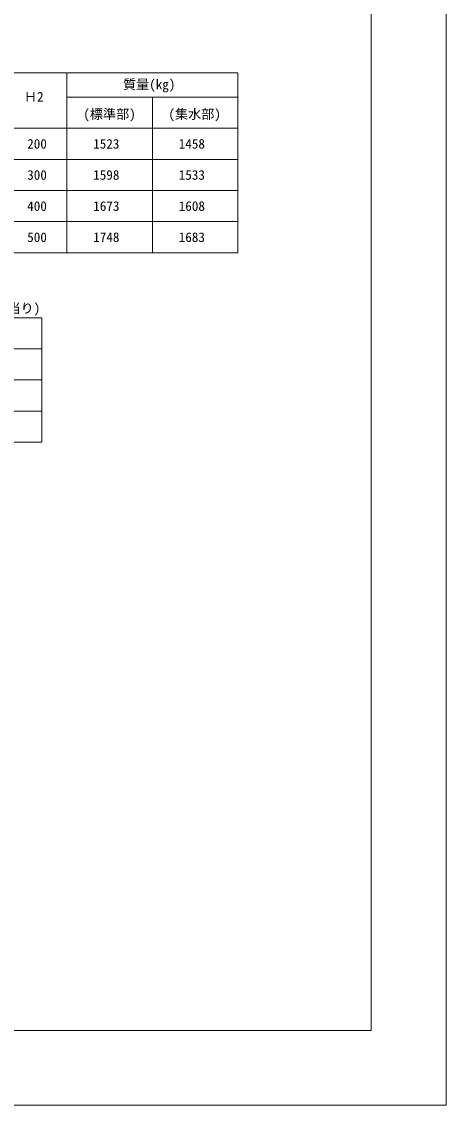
# Model space of a CAD drawing. Units: millimetres at full size, sheet at 1:20; details may follow other scales. Extents: x 0 to 8400, y 0 to 5940.
# Drawn here: x 7268 to 8400, y 0 to 2890 of the extents above; entities that cross this region are included whole.
import ezdxf
from ezdxf.enums import TextEntityAlignment as Align

# ---------------------------------------------------------------- set-up
doc = ezdxf.new("R2010")
doc.units = ezdxf.units.MM
doc.header["$LTSCALE"] = 20
doc.layers.add('TEXT(細線）', color=1, linetype='Continuous', lineweight=13)
doc.layers.add('構造物-寸法', color=7, linetype='Continuous', lineweight=9)
doc.styles.add('ＭＳ ゴシック', font='')
doc.styles.get('ＭＳ ゴシック').set_extended_font_data('MS Gothic')

msp = doc.modelspace()

# ---------------------------------------------------------------- linework, layer by layer
at = {"layer": 'TEXT(細線）'}
for p, q in [((7388.48, 2753.45), (6017.51, 2753.45)), ((7388.48, 2273.97), (7388.48, 2753.45)), ((7844.48, 2753.45), (7388.48, 2753.45)), ((7844.48, 2273.97), (7844.48, 2753.45)), ((7844.48, 2689.12), (7388.48, 2689.12)), ((7616.48, 2273.97), (7616.48, 2689.12)), ((7388.48, 2606.09), (6017.51, 2606.09)), ((7844.48, 2606.09), (7388.48, 2606.09)), ((7388.48, 2523.06), (6017.51, 2523.06)), ((7844.48, 2523.06), (7388.48, 2523.06)), ((7388.48, 2440.03), (6017.51, 2440.03)), ((7844.48, 2440.03), (7388.48, 2440.03)), ((7388.48, 2357), (6017.51, 2357)), ((7844.48, 2357), (7388.48, 2357)), ((7388.48, 2273.97), (6017.51, 2273.97)), ((7844.48, 2273.97), (7388.48, 2273.97)), ((7321.71, 2100.83), (6017.51, 2100.83)), ((7321.71, 2100.83), (7321.71, 1768.7)), ((7321.71, 2017.8), (6017.51, 2017.8)), ((7321.71, 1934.77), (6017.51, 1934.77)), ((7321.71, 1851.74), (6017.51, 1851.74)), ((7321.71, 1768.7), (6017.51, 1768.7))]:
    msp.add_line(p, q, dxfattribs=at)
at = {"layer": '構造物-寸法', "color": 2}
msp.add_lwpolyline([(0, 5940), (0, 0), (8400, 0), (8400, 5940)], close=True, dxfattribs=at)
at = {"layer": '構造物-寸法'}
msp.add_lwpolyline([(200, 5740), (200, 200), (8200, 200), (8200, 5740)], close=True, dxfattribs=at)

# ---------------------------------------------------------------- texts
at = {"layer": 'TEXT(細線）', "style": 'ＭＳ ゴシック'}
for s, p in [('質量(kg)', (7607.64, 2723.03)), ('Ｈ2', (7299.91, 2690.16)), ('(標準部)', (7501.92, 2643.94)), ('(集水部)', (7728.9, 2643.94)), (' 200', (7299.91, 2564.57)), ('1523', (7493.41, 2564.57)), ('1458', (7721.42, 2564.57)), (' 300', (7299.91, 2481.54)), ('1598', (7493.41, 2481.54)), ('1533', (7721.42, 2481.54)), (' 400', (7299.91, 2398.51)), ('1673', (7493.41, 2398.51)), ('1608', (7721.42, 2398.51)), (' 500', (7299.91, 2315.48)), ('1748', (7493.41, 2315.48)), ('1683', (7721.42, 2315.48))]:
    msp.add_text(s, height=25.66, dxfattribs=at).set_placement(p, align=Align.MIDDLE_CENTER)
msp.add_text('(10m当り)', height=25.66, dxfattribs=at).set_placement((7317.28, 2105.37), align=Align.BOTTOM_RIGHT)

doc.saveas('drawing.dxf')
